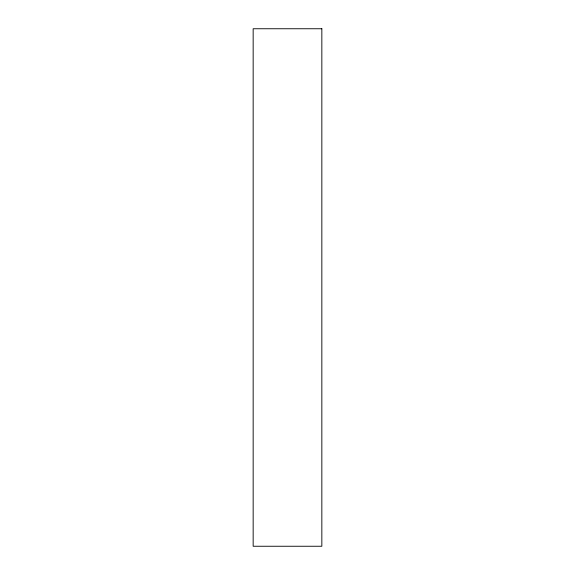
<?xml version="1.0" encoding="UTF-8"?>
<svg xmlns="http://www.w3.org/2000/svg" width="575" height="575" viewBox="0 0 575 575"><rect width="100%" height="100%" fill="white"/><g stroke="black" fill="none" stroke-linecap="round" stroke-linejoin="round"><path stroke-width="0.86" d="M321.842 28.75L253.158 28.75L253.158 546.25L321.842 546.25L321.842 28.75"/></g></svg>
